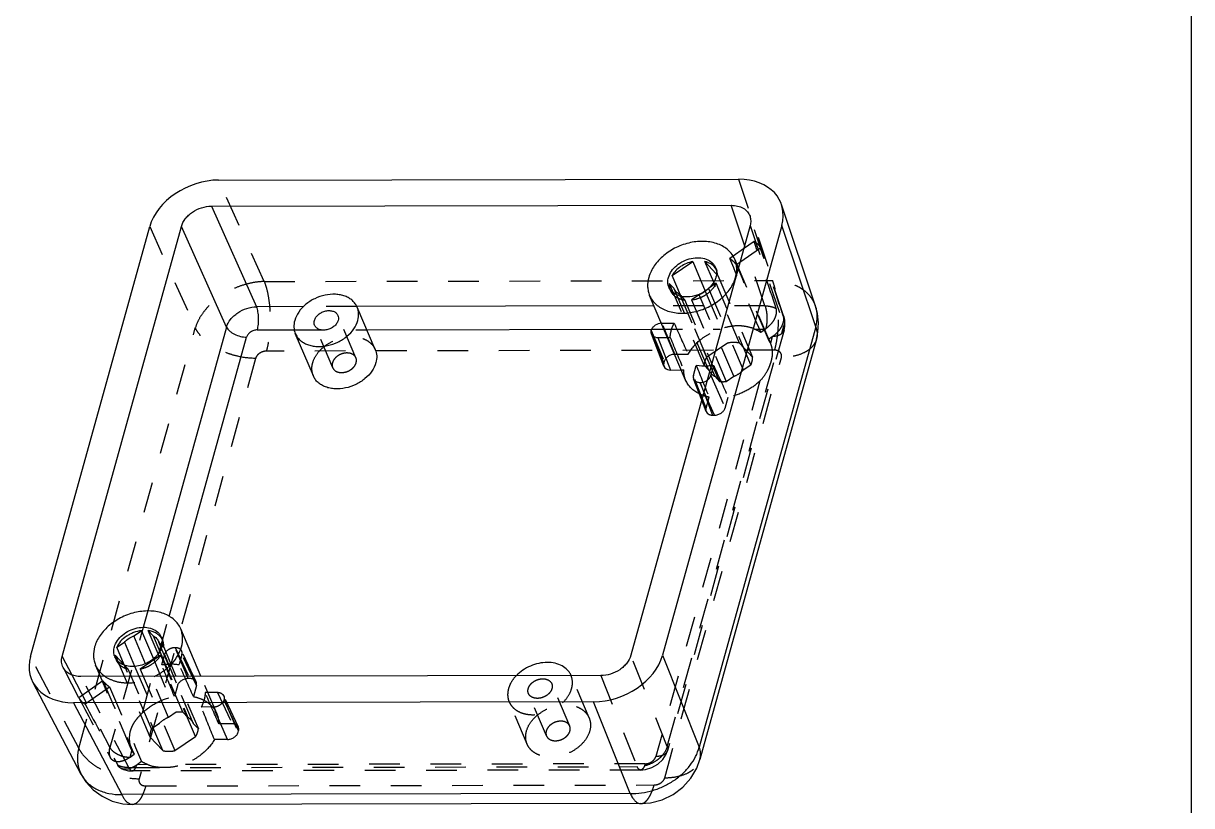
# Model space of a CAD drawing. Header units: millimetres. Extents: x 0 to 864, y 0 to 559.
# Drawn here: x 724.7 to 863.6, y 186.4 to 279.4 of the extents above; entities that cross this region are included whole.
import ezdxf

# ---------------------------------------------------------------- set-up
doc = ezdxf.new("R2010")
doc.units = ezdxf.units.MM
doc.header["$LTSCALE"] = 36.425481
doc.linetypes.add('HIDDEN', pattern=[0.2, 0.1, -0.1])
doc.layers.get('0').update_dxf_attribs({"linetype": 'CONTINUOUS'})
doc.layers.add('DEFAULT_2', color=8, linetype='HIDDEN')

msp = doc.modelspace()

# ---------------------------------------------------------------- linework, layer by layer
at = {"color": 7, "linetype": 'Continuous'}
for p, q in [((863.6, 0), (863.6, 558.8)), ((747.95, 260.77), (809.75, 260.88)), ((747.09, 257.66), (808.88, 257.77)), ((747.09, 257.66), (752.46, 245.71)), ((810.47, 253.03), (808.88, 257.77)), ((818.91, 245.76), (814.85, 257.87)), ((725.59, 204.13), (739.76, 255.25)), ((729.35, 204.14), (743.52, 255.25)), ((748.89, 243.3), (743.52, 255.25)), ((811.12, 255.37), (796.95, 204.27)), ((814.88, 255.38), (800.71, 204.27)), ((818.92, 243.32), (814.88, 255.38)), ((810.35, 252.6), (809.1, 251.72)), ((809.73, 250.35), (809.3, 251.36)), ((801.84, 249.42), (804.3, 251.08)), ((804.3, 251.08), (805.79, 247.58)), ((805.74, 251.08), (807.1, 249.63)), ((806.79, 248.62), (805.74, 251.08)), ((809.55, 250.76), (809.91, 251.02)), ((802.84, 247.07), (801.84, 249.42)), ((802.09, 247.88), (801.52, 248.49)), ((802.1, 247.85), (802.09, 247.88)), ((802.1, 247.85), (802.09, 247.88)), ((799.71, 245.8), (764.38, 245.73)), ((803.46, 236.98), (799.18, 247.05)), ((802.95, 246.95), (802.78, 247.14)), ((758.03, 245.72), (752.46, 245.71)), ((766.57, 240.62), (764.42, 245.65)), ((748.89, 243.3), (739.53, 209.54)), ((765.57, 242.97), (799.44, 243.03)), ((818.92, 243.32), (805.07, 193.35)), ((742.07, 208.89), (751.28, 242.09)), ((752.55, 242.95), (756.96, 242.96)), ((759.21, 237.48), (757.06, 242.52)), ((800.88, 238.63), (799.39, 242.49)), ((799.51, 242.29), (799.39, 242.49)), ((800.17, 242.04), (801.31, 242.05)), ((800.17, 242.04), (801.66, 238.18)), ((819.01, 241.86), (805.16, 191.88)), ((800.88, 238.63), (801, 238.43)), ((801.66, 238.18), (802.95, 238.19)), ((804.39, 237.53), (804.72, 238.72)), ((804.53, 236.92), (804.4, 237.12)), ((805.37, 234.62), (804.4, 237.12)), ((805.64, 235.63), (805.19, 236.67)), ((805.19, 236.67), (805.62, 235.54)), ((737.86, 206.58), (738.77, 207.19)), ((738.77, 207.19), (740.19, 203.85)), ((740.75, 204.45), (739.58, 207.2)), ((739.58, 207.2), (740.15, 206.59)), ((745.84, 201.77), (743.44, 207.42)), ((735.84, 205.22), (736.75, 205.84)), ((736.75, 205.84), (737.97, 202.96)), ((739.26, 203.27), (737.86, 206.58)), ((740.15, 206.59), (740.95, 204.72)), ((740.84, 205.87), (740.85, 205.84)), ((741.14, 205.15), (740.85, 205.84)), ((740.85, 205.84), (741.21, 205.45)), ((729.35, 204.14), (730.49, 201.96)), ((736.73, 203.12), (735.65, 204.29)), ((736.74, 203.12), (735.84, 205.22)), ((800.71, 204.27), (805.07, 193.35)), ((733.9, 201.75), (733.31, 203.11)), ((793.37, 201.85), (731.59, 201.74)), ((789.85, 201.85), (789.84, 201.88)), ((731.62, 190.1), (725.85, 201.09)), ((792.52, 198.74), (730.72, 198.63)), ((730.72, 198.63), (736.46, 187.71)), ((796.88, 187.82), (792.52, 198.74)), ((805.15, 191.88), (805.15, 191.88)), ((796.88, 187.82), (736.46, 187.71)), ((798.12, 186.63), (737.69, 186.52))]:
    msp.add_line(p, q, dxfattribs=at)
for points in [[(819.01, 241.86), (819.18, 242.69), (819.25, 243.8), (819.13, 244.91), (818.91, 245.77)], [(798.12, 186.63), (799.28, 186.73), (800.67, 187.1), (801.98, 187.73), (803.14, 188.61), (804.08, 189.67), (804.78, 190.86), (805.15, 191.88)], [(731.63, 190.1), (732.16, 189.24), (733.03, 188.29), (734.09, 187.51), (735.29, 186.94), (736.58, 186.61), (737.69, 186.52)]]:
    msp.add_lwpolyline(points, dxfattribs=at)
for centre, radius, start, end in [((805.65, 249.36), 1.64, 30.5685, 37.412), ((803.15, 248.29), 1.64, 189.0625, 193.3099), ((803.49, 250.96), 4.1, 292.5913, 293.0032), ((803.84, 250.5), 3.51, 311.9388, 315.6753), ((803.49, 249.56), 2.67, 253.2996, 257.1385), ((739.79, 205.42), 1.64, 33.3524, 37.0378), ((739.8, 205.43), 1.62, 32.9016, 33.3445), ((737.08, 204.72), 1.6, 196.5025, 203.0547), ((737.34, 204.36), 1.7, 182.431, 188.7344), ((737.29, 204.35), 1.65, 188.7395, 195.6113), ((787.88, 201.04), 2.13, 22.1998, 23.0548)]:
    msp.add_arc(centre, radius, start, end, dxfattribs=at)
for centre, major_axis, ratio, start_param, end_param in [((746.43, 255.25), (6.54, 2.77), 0.730012, 1.046626, 2.615812), ((808.2, 255.36), (6.54, 2.79), 0.727972, -0.526778, 1.042408), ((800.41, 242.9), (1.01, 0.43), 0.729185, 1.104136, 1.830156), ((800.41, 242.9), (1.01, 0.43), 0.728799, -2.882726, -2.09748), ((801.9, 239.04), (1.01, 0.43), 0.728799, -2.882726, -2.09748), ((805.42, 237.53), (1.01, 0.43), 0.728799, 2.615213, 3.116387), ((732.26, 204.15), (6.54, 2.79), 0.727972, 2.614815, 4.184), ((794.04, 204.26), (6.54, 2.77), 0.730012, -2.094967, -0.525781)]:
    msp.add_ellipse(centre, major_axis=major_axis, ratio=ratio, start_param=start_param, end_param=end_param, dxfattribs=at)
for points, knots in [([(743.52, 255.25), (743.61, 255.58), (743.87, 256.07), (744.37, 256.6), (744.99, 257.09), (745.9, 257.53), (746.7, 257.66), (747.09, 257.66)], [0, 0, 0, 0, 0.226473, 0.35017, 0.478929, 0.742624, 1, 1, 1, 1]), ([(808.88, 257.77), (809.13, 257.77), (809.63, 257.72), (810.3, 257.46), (810.82, 257.04), (811.04, 256.66), (811.11, 256.46)], [0, 0, 0, 0, 0.280027, 0.537425, 0.774287, 1, 1, 1, 1]), ([(811.11, 256.46), (811.16, 256.29), (811.22, 255.92), (811.17, 255.55), (811.12, 255.37)], [0, 0, 0, 0, 0.48702, 1, 1, 1, 1]), ([(809.3, 251.36), (809.21, 251.56), (808.99, 251.95), (808.53, 252.46), (807.96, 252.87), (807.05, 253.3), (805.7, 253.55), (804, 253.4), (802.32, 252.82), (801.07, 252.02), (800.23, 251.23), (799.56, 250.4), (799.21, 249.69), (799.07, 249.2)], [0, 0, 0, 0, 0.051264, 0.103686, 0.15824, 0.215577, 0.33906, 0.473096, 0.612531, 0.750619, 0.817249, 0.881302, 1, 1, 1, 1]), ([(801.42, 249.2), (801.49, 249.47), (801.76, 250), (802.38, 250.66), (803.19, 251.18), (804.11, 251.49), (805.04, 251.58), (805.89, 251.42), (806.49, 251.08), (806.83, 250.71), (806.95, 250.49), (807, 250.38)], [0, 0, 0, 0, 0.118796, 0.249269, 0.387467, 0.527012, 0.661153, 0.784734, 0.896226, 0.948694, 1, 1, 1, 1]), ([(809.4, 249.22), (809.5, 249.58), (809.57, 250.14), (809.48, 250.86), (809.37, 251.2), (809.3, 251.36)], [0, 0, 0, 0, 0.512482, 0.758051, 1, 1, 1, 1]), ([(804.3, 251.08), (804.04, 251.03), (803.54, 250.87), (802.65, 250.39), (802.09, 249.84), (801.84, 249.42)], [0, 0, 0, 0, 0.258268, 0.516661, 1, 1, 1, 1]), ([(806.95, 250.35), (806.81, 250.54), (806.44, 250.86), (805.99, 251.03), (805.74, 251.08)], [0, 0, 0, 0, 0.477494, 1, 1, 1, 1]), ([(807, 250.38), (807.07, 250.21), (807.16, 249.81), (807.11, 249.41), (807.05, 249.21)], [0, 0, 0, 0, 0.486574, 1, 1, 1, 1]), ([(799.07, 249.2), (798.97, 248.84), (798.9, 248.28), (799, 247.56), (799.11, 247.22), (799.18, 247.06)], [0, 0, 0, 0, 0.512482, 0.758051, 1, 1, 1, 1]), ([(799.18, 247.06), (799.26, 246.85), (799.48, 246.46), (799.94, 245.96), (800.51, 245.55), (801.42, 245.12), (802.77, 244.87), (804.47, 245.02), (806.15, 245.6), (807.4, 246.39), (808.24, 247.18), (808.91, 248.01), (809.27, 248.73), (809.4, 249.22)], [0, 0, 0, 0, 0.051264, 0.103686, 0.15824, 0.215577, 0.33906, 0.473096, 0.612531, 0.750619, 0.817249, 0.881302, 1, 1, 1, 1]), ([(801.36, 248.45), (801.35, 248.51), (801.33, 248.76), (801.37, 249.02), (801.42, 249.2)], [0, 0, 0, 0, 0.243186, 1, 1, 1, 1]), ([(806.8, 248.63), (806.77, 248.57), (806.64, 248.37), (806.48, 248.18), (806.35, 248.05)], [0, 0, 0, 0, 0.243304, 1, 1, 1, 1]), ([(807.05, 249.21), (807.04, 249.16), (806.97, 248.96), (806.88, 248.77), (806.8, 248.63)], [0, 0, 0, 0, 0.242252, 1, 1, 1, 1]), ([(764.42, 245.65), (764.36, 245.8), (764.2, 246.08), (763.87, 246.45), (763.45, 246.75), (762.97, 246.98), (762.42, 247.13), (761.63, 247.23), (760.57, 247.13), (759.35, 246.71), (758.27, 246.03), (757.44, 245.14), (757.09, 244.44), (756.99, 244.08)], [0, 0, 0, 0, 0.051261, 0.10368, 0.158228, 0.215561, 0.275968, 0.339394, 0.473421, 0.612848, 0.750933, 0.881304, 1, 1, 1, 1]), ([(801.48, 248.03), (801.46, 248.07), (801.41, 248.2), (801.38, 248.34), (801.36, 248.45)], [0, 0, 0, 0, 0.248931, 1, 1, 1, 1]), ([(802.72, 247), (802.45, 247.08), (802.05, 247.28), (801.66, 247.68), (801.53, 247.91), (801.48, 248.03)], [0, 0, 0, 0, 0.520853, 0.763639, 1, 1, 1, 1]), ([(801.52, 248.49), (801.51, 248.45), (801.5, 248.3), (801.51, 248.15), (801.53, 248.03)], [0, 0, 0, 0, 0.25417, 1, 1, 1, 1]), ([(802.78, 247.14), (802.63, 247.22), (802.35, 247.42), (802.16, 247.7), (802.1, 247.85)], [0, 0, 0, 0, 0.513737, 1, 1, 1, 1]), ([(805.06, 247.18), (804.71, 247.04), (803.99, 246.85), (803.24, 246.87), (802.9, 246.95)], [0, 0, 0, 0, 0.517134, 1, 1, 1, 1]), ([(806.18, 247.89), (806.11, 247.82), (805.77, 247.54), (805.39, 247.32), (805.09, 247.2)], [0, 0, 0, 0, 0.245591, 1, 1, 1, 1]), ([(748.89, 243.3), (748.98, 243.63), (749.25, 244.1), (749.75, 244.63), (750.38, 245.12), (751.28, 245.56), (752.07, 245.7), (752.46, 245.71)], [0, 0, 0, 0, 0.224995, 0.348771, 0.477899, 0.742598, 1, 1, 1, 1]), ([(752.55, 242.95), (752.61, 243.17), (752.69, 243.64), (752.71, 244.37), (752.66, 244.98), (752.56, 245.42), (752.5, 245.62), (752.46, 245.71)], [0, 0, 0, 0, 0.243779, 0.514166, 0.777031, 0.895339, 1, 1, 1, 1]), ([(759.34, 244.09), (759.37, 244.22), (759.5, 244.48), (759.82, 244.82), (760.22, 245.07), (760.68, 245.23), (761.14, 245.27), (761.57, 245.19), (761.92, 245), (762.08, 244.79), (762.12, 244.68)], [0, 0, 0, 0, 0.118866, 0.249422, 0.387692, 0.527315, 0.661549, 0.785219, 0.89679, 1, 1, 1, 1]), ([(762.12, 244.68), (762.16, 244.59), (762.21, 244.39), (762.18, 244.19), (762.15, 244.09)], [0, 0, 0, 0, 0.486738, 1, 1, 1, 1]), ([(764.5, 244.09), (764.57, 244.36), (764.64, 244.89), (764.53, 245.42), (764.42, 245.65)], [0, 0, 0, 0, 0.513461, 1, 1, 1, 1]), ([(818.92, 243.32), (819.04, 243.73), (819.17, 244.55), (819.04, 245.38), (818.91, 245.76)], [0, 0, 0, 0, 0.512029, 1, 1, 1, 1]), ([(748.89, 243.3), (748.97, 243.12), (749.18, 242.88), (749.52, 242.61), (749.94, 242.37), (750.53, 242.16), (751.03, 242.09), (751.28, 242.09)], [0, 0, 0, 0, 0.211462, 0.332748, 0.461994, 0.732898, 1, 1, 1, 1]), ([(756.99, 244.08), (756.92, 243.82), (756.85, 243.29), (756.96, 242.76), (757.06, 242.52)], [0, 0, 0, 0, 0.513461, 1, 1, 1, 1]), ([(757.06, 242.52), (757.13, 242.38), (757.29, 242.09), (757.62, 241.73), (758.03, 241.42), (758.52, 241.2), (759.06, 241.04), (759.86, 240.95), (760.92, 241.04), (762.14, 241.46), (763.22, 242.15), (764.05, 243.03), (764.4, 243.74), (764.5, 244.09)], [0, 0, 0, 0, 0.051261, 0.10368, 0.158228, 0.215561, 0.275968, 0.339394, 0.473421, 0.612848, 0.750933, 0.881304, 1, 1, 1, 1]), ([(759.36, 243.5), (759.33, 243.59), (759.28, 243.79), (759.31, 243.99), (759.34, 244.09)], [0, 0, 0, 0, 0.486738, 1, 1, 1, 1]), ([(762.15, 244.09), (762.12, 243.96), (761.98, 243.69), (761.67, 243.36), (761.27, 243.1), (760.81, 242.95), (760.34, 242.9), (759.92, 242.98), (759.57, 243.18), (759.41, 243.39), (759.36, 243.5)], [0, 0, 0, 0, 0.118866, 0.249422, 0.387692, 0.527315, 0.661549, 0.785219, 0.89679, 1, 1, 1, 1]), ([(799.38, 242.9), (799.41, 243.02), (799.54, 243.25), (799.73, 243.43), (799.85, 243.5)], [0, 0, 0, 0, 0.473648, 1, 1, 1, 1]), ([(818.92, 243.32), (819.01, 243.09), (819.12, 242.6), (819.08, 242.1), (819.01, 241.86)], [0, 0, 0, 0, 0.502127, 1, 1, 1, 1]), ([(752.55, 242.95), (752.41, 242.95), (752.13, 242.9), (751.8, 242.75), (751.58, 242.57), (751.41, 242.38), (751.31, 242.21), (751.28, 242.09)], [0, 0, 0, 0, 0.257367, 0.521044, 0.649796, 0.773523, 1, 1, 1, 1]), ([(799.39, 242.49), (799.37, 242.55), (799.34, 242.69), (799.36, 242.83), (799.38, 242.9)], [0, 0, 0, 0, 0.486701, 1, 1, 1, 1]), ([(766.57, 240.62), (766.67, 240.38), (766.79, 239.85), (766.72, 239.32), (766.64, 239.06)], [0, 0, 0, 0, 0.486546, 1, 1, 1, 1]), ([(766.64, 239.06), (766.55, 238.7), (766.19, 237.99), (765.36, 237.11), (764.28, 236.42), (763.06, 236), (762.01, 235.91), (761.21, 236), (760.67, 236.16), (760.18, 236.39), (759.76, 236.69), (759.43, 237.05), (759.27, 237.34), (759.21, 237.48)], [0, 0, 0, 0, 0.118694, 0.24906, 0.387141, 0.52657, 0.660598, 0.724024, 0.784432, 0.841766, 0.896315, 0.948736, 1, 1, 1, 1]), ([(806.49, 238.69), (806.34, 238.67), (805.75, 238.62), (805.16, 238.65), (804.72, 238.72)], [0, 0, 0, 0, 0.257895, 1, 1, 1, 1]), ([(805.07, 235.35), (804.88, 235.44), (804.54, 235.64), (804.09, 236.03), (803.72, 236.47), (803.54, 236.81), (803.46, 236.98)], [0, 0, 0, 0, 0.262463, 0.514682, 0.75937, 1, 1, 1, 1]), ([(805.19, 236.67), (805.06, 236.67), (804.82, 236.71), (804.6, 236.84), (804.53, 236.92)], [0, 0, 0, 0, 0.530634, 1, 1, 1, 1]), ([(805.99, 236.92), (805.93, 236.88), (805.68, 236.74), (805.4, 236.67), (805.19, 236.67)], [0, 0, 0, 0, 0.253579, 1, 1, 1, 1]), ([(743.44, 207.42), (743.35, 207.62), (743.13, 208.01), (742.67, 208.52), (742.1, 208.93), (741.19, 209.36), (739.84, 209.61), (738.14, 209.45), (736.46, 208.88), (735.21, 208.08), (734.37, 207.29), (733.7, 206.46), (733.35, 205.75), (733.21, 205.26)], [0, 0, 0, 0, 0.051264, 0.103686, 0.15824, 0.215577, 0.33906, 0.473096, 0.612531, 0.750619, 0.817249, 0.881302, 1, 1, 1, 1]), ([(735.56, 205.26), (735.63, 205.53), (735.89, 206.06), (736.52, 206.72), (737.33, 207.24), (738.24, 207.55), (739.18, 207.64), (740.03, 207.48), (740.63, 207.14), (740.97, 206.76), (741.09, 206.55), (741.13, 206.44)], [0, 0, 0, 0, 0.118796, 0.249269, 0.387467, 0.527012, 0.661153, 0.784734, 0.896226, 0.948694, 1, 1, 1, 1]), ([(738.77, 207.19), (738.45, 207.16), (737.99, 207.04), (737.41, 206.78), (736.87, 206.47), (736.29, 205.98), (735.96, 205.48), (735.84, 205.22)], [0, 0, 0, 0, 0.257772, 0.38851, 0.518289, 0.768646, 1, 1, 1, 1]), ([(741.1, 206.4), (741.02, 206.51), (740.82, 206.71), (740.46, 206.95), (740.04, 207.12), (739.74, 207.18), (739.58, 207.2)], [0, 0, 0, 0, 0.230999, 0.472972, 0.729161, 1, 1, 1, 1]), ([(743.54, 205.28), (743.64, 205.64), (743.71, 206.2), (743.61, 206.92), (743.5, 207.26), (743.44, 207.42)], [0, 0, 0, 0, 0.512482, 0.758051, 1, 1, 1, 1]), ([(736.75, 205.84), (736.83, 205.91), (737.15, 206.22), (737.54, 206.45), (737.86, 206.58)], [0, 0, 0, 0, 0.243521, 1, 1, 1, 1]), ([(740.15, 206.59), (740.31, 206.51), (740.58, 206.3), (740.77, 206.02), (740.84, 205.87)], [0, 0, 0, 0, 0.513737, 1, 1, 1, 1]), ([(741.13, 206.44), (741.21, 206.27), (741.3, 205.87), (741.25, 205.47), (741.19, 205.27)], [0, 0, 0, 0, 0.486574, 1, 1, 1, 1]), ([(729.46, 202.81), (729.41, 202.91), (729.33, 203.12), (729.24, 203.57), (729.28, 203.92), (729.35, 204.14)], [0, 0, 0, 0, 0.242484, 0.487721, 1, 1, 1, 1]), ([(733.21, 205.26), (733.11, 204.9), (733.04, 204.34), (733.14, 203.62), (733.24, 203.28), (733.31, 203.11)], [0, 0, 0, 0, 0.512482, 0.758051, 1, 1, 1, 1]), ([(735.55, 204.26), (735.51, 204.42), (735.46, 204.76), (735.51, 205.1), (735.56, 205.26)], [0, 0, 0, 0, 0.487374, 1, 1, 1, 1]), ([(740.83, 204.51), (740.52, 204.07), (739.86, 203.51), (738.84, 203.08), (738.02, 202.92), (737.23, 202.94), (736.52, 203.15), (735.95, 203.53), (735.7, 203.9), (735.61, 204.09)], [0, 0, 0, 0, 0.264316, 0.403551, 0.540162, 0.669495, 0.78864, 0.897587, 1, 1, 1, 1]), ([(740.3, 201.74), (740.69, 201.93), (741.44, 202.38), (742.4, 203.23), (743.13, 204.2), (743.44, 204.92), (743.54, 205.28)], [0, 0, 0, 0, 0.2687, 0.528184, 0.772877, 1, 1, 1, 1]), ([(741.19, 205.27), (741.17, 205.21), (741.09, 204.94), (740.95, 204.69), (740.83, 204.51)], [0, 0, 0, 0, 0.240244, 1, 1, 1, 1]), ([(796.95, 204.27), (796.86, 203.93), (796.59, 203.45), (796.09, 202.91), (795.47, 202.42), (794.56, 201.99), (793.77, 201.85), (793.37, 201.85)], [0, 0, 0, 0, 0.226473, 0.35017, 0.478929, 0.742624, 1, 1, 1, 1]), ([(731.59, 201.74), (731.36, 201.74), (730.91, 201.78), (730.29, 201.99), (729.79, 202.34), (729.55, 202.65), (729.46, 202.81)], [0, 0, 0, 0, 0.277743, 0.535669, 0.77441, 1, 1, 1, 1]), ([(733.31, 203.11), (733.43, 202.84), (733.76, 202.31), (734.23, 201.9), (734.49, 201.73)], [0, 0, 0, 0, 0.489927, 1, 1, 1, 1]), ([(789.84, 201.88), (789.79, 201.99), (789.66, 202.22), (789.33, 202.64), (788.77, 203.06), (787.93, 203.36), (786.98, 203.45), (785.98, 203.34), (784.67, 202.92), (783.79, 202.33), (783.32, 201.84)], [0, 0, 0, 0, 0.051016, 0.102784, 0.21078, 0.327871, 0.454643, 0.589221, 0.728081, 1, 1, 1, 1]), ([(796.88, 187.82), (797.33, 187.81), (798.24, 187.88), (799.58, 188.18), (800.87, 188.67), (802.07, 189.35), (803.13, 190.19), (804.27, 191.44), (804.87, 192.57), (805.07, 193.35)], [0, 0, 0, 0, 0.127407, 0.257879, 0.389532, 0.520373, 0.648278, 0.7716, 1, 1, 1, 1]), ([(805.15, 191.88), (805.22, 192.12), (805.27, 192.62), (805.15, 193.11), (805.07, 193.35)], [0, 0, 0, 0, 0.497877, 1, 1, 1, 1]), ([(731.63, 190.1), (731.73, 189.91), (731.96, 189.55), (732.55, 188.89), (733.53, 188.24), (734.92, 187.78), (735.93, 187.7), (736.46, 187.71)], [0, 0, 0, 0, 0.113406, 0.228346, 0.467164, 0.723676, 1, 1, 1, 1]), ([(737.69, 186.52), (737.63, 186.52), (737.51, 186.54), (737.31, 186.62), (737.08, 186.78), (736.85, 187.03), (736.64, 187.35), (736.51, 187.59), (736.46, 187.71)], [0, 0, 0, 0, 0.097349, 0.19875, 0.365443, 0.554943, 0.767493, 1, 1, 1, 1]), ([(796.88, 187.82), (796.92, 187.74), (797, 187.57), (797.15, 187.31), (797.35, 187.05), (797.58, 186.82), (797.84, 186.67), (798.03, 186.63), (798.12, 186.63)], [0, 0, 0, 0, 0.15711, 0.305996, 0.511181, 0.6929, 0.853078, 1, 1, 1, 1])]:
    msp.add_open_spline(points, degree=3, knots=knots, dxfattribs=at)
at = {"layer": 'DEFAULT_2', "color": 8, "linetype": 'HIDDEN'}
for p, q in [((753.37, 248.71), (747.95, 260.77)), ((809.75, 260.88), (813.79, 248.82)), ((815.12, 244.49), (811.11, 256.46)), ((739.76, 255.25), (745.18, 243.19)), ((811.12, 255.37), (815.13, 243.42)), ((809.91, 251.02), (812.34, 252.73)), ((811.59, 253.47), (810.35, 252.6)), ((812.89, 245.82), (810.47, 253.03)), ((809.1, 251.72), (808.72, 251.45)), ((807, 250.38), (807.16, 250.01)), ((807.29, 249.43), (807.16, 250.01)), ((809.48, 250.71), (809.55, 250.76)), ((813.58, 241.29), (809.73, 250.35)), ((753.37, 248.71), (813.79, 248.82)), ((809.87, 241.39), (806.79, 248.62)), ((807.1, 249.63), (807.29, 249.43)), ((807.29, 249.43), (811.41, 239.73)), ((801.48, 248.03), (801.64, 247.66)), ((801.52, 248.49), (805.64, 238.79)), ((806.22, 238.15), (802.1, 247.85)), ((805.79, 247.58), (808.43, 241.38)), ((807.09, 248.5), (806.18, 247.88)), ((806.18, 247.88), (810.31, 238.19)), ((811.22, 238.8), (807.09, 248.5)), ((812.89, 245.82), (799.71, 245.8)), ((802.78, 247.14), (806.91, 237.44)), ((805.97, 239.72), (802.84, 247.07)), ((803.35, 246.52), (802.95, 246.95)), ((807.48, 236.83), (803.35, 246.52)), ((805.08, 247.14), (804.17, 246.53)), ((804.17, 246.53), (808.29, 236.83)), ((809.2, 237.44), (805.08, 247.14)), ((764.38, 245.73), (758.03, 245.72)), ((764.27, 239.64), (762.12, 244.68)), ((815.06, 244.64), (815.12, 244.49)), ((731.32, 193.21), (745.18, 243.19)), ((761.51, 238.46), (759.36, 243.5)), ((799.44, 243.03), (807.56, 243.05)), ((800.65, 243.75), (802.09, 243.76)), ((802.18, 240.06), (800.65, 243.75)), ((801.27, 193.44), (815.13, 243.42)), ((811.66, 243.06), (812.92, 243.06)), ((812.39, 242.68), (812.92, 243.06)), ((756.96, 242.96), (765.57, 242.97)), ((799.38, 242.9), (800.91, 239.2)), ((800.86, 239.04), (799.38, 242.9)), ((815.16, 242.93), (801.3, 192.95)), ((801.31, 242.05), (801.62, 242.05)), ((813.75, 242.15), (813.29, 241.82)), ((813.75, 242.15), (813.54, 241.39)), ((814.04, 240.54), (753.62, 240.43)), ((808.43, 241.38), (805.97, 239.72)), ((811.41, 239.73), (809.87, 241.39)), ((813.58, 241.29), (813.54, 241.39)), ((752.35, 239.57), (738.5, 189.6)), ((800.91, 239.2), (800.86, 239.04)), ((800.98, 189.71), (814.84, 239.69)), ((802.18, 240.06), (803.75, 240.06)), ((802.95, 238.19), (803.23, 238.19)), ((805.88, 233.67), (804.39, 237.53)), ((805.64, 238.79), (806.21, 238.18)), ((806.21, 238.18), (806.22, 238.15)), ((806.46, 237.53), (806.79, 238.73)), ((806.46, 237.53), (808.14, 233.67)), ((810.31, 238.19), (811.22, 238.8)), ((812.29, 236.89), (799.91, 192.23)), ((806.91, 237.44), (807.48, 236.83)), ((808.29, 236.83), (809.2, 237.44)), ((805.62, 235.54), (806.67, 232.81)), ((806.87, 232.81), (805.64, 235.63)), ((805.88, 233.67), (806.24, 234.96)), ((808.14, 233.67), (808.5, 234.97)), ((805.89, 233.25), (805.37, 234.62)), ((805.89, 233.25), (806.01, 233.06)), ((806.67, 232.81), (806.87, 232.81)), ((739.53, 209.54), (735.03, 193.32)), ((738.9, 197.43), (742.07, 208.89)), ((740.85, 205.84), (740.84, 205.87)), ((741.13, 206.44), (741.3, 206.06)), ((731.32, 193.21), (725.59, 204.13)), ((735.65, 204.29), (739.78, 194.59)), ((741.09, 204.3), (738.63, 202.64)), ((743.71, 197.5), (740.75, 204.45)), ((740.95, 204.72), (744.28, 196.89)), ((745.22, 194.6), (741.09, 204.3)), ((744.97, 196.14), (741.14, 205.15)), ((741.51, 204.35), (741.18, 203.15)), ((741.21, 205.45), (741.42, 205.23)), ((741.42, 205.23), (745.54, 195.53)), ((741.51, 204.35), (743.05, 200.65)), ((742.78, 205.21), (744.51, 201.51)), ((744.32, 201.51), (742.78, 205.21)), ((743.58, 204.35), (743.25, 203.16)), ((743.45, 204.96), (743.55, 204.8)), ((745.28, 201.1), (743.55, 204.8)), ((745.31, 200.66), (743.58, 204.35)), ((801.27, 193.44), (796.95, 204.27)), ((731.35, 199.22), (729.46, 202.81)), ((735.61, 204.09), (735.77, 203.72)), ((737.19, 202.64), (736.73, 203.12)), ((739.97, 195.52), (736.74, 203.12)), ((737.97, 202.96), (740.88, 196.14)), ((741.98, 196.88), (739.26, 203.27)), ((740.19, 203.85), (742.89, 197.5)), ((730.49, 201.96), (735.03, 193.32)), ((737.27, 190.92), (731.59, 201.74)), ((737.6, 193.04), (733.9, 201.75)), ((741.32, 192.94), (737.19, 202.64)), ((738.63, 202.64), (742.76, 192.94)), ((744.51, 201.51), (744.32, 201.51)), ((747.72, 197.34), (745.84, 201.77)), ((791.98, 196.84), (789.85, 201.85)), ((793.37, 201.85), (797.7, 191.03)), ((734.2, 201.24), (731.34, 199.23)), ((732.09, 198.48), (734.97, 200.51)), ((743.05, 200.65), (742.69, 199.36)), ((745.31, 200.66), (744.95, 199.36)), ((745.28, 201.1), (745.18, 201.26)), ((789.68, 195.86), (787.54, 200.9)), ((747.8, 199.84), (746.35, 199.83)), ((747.8, 199.84), (749.53, 196.14)), ((748.46, 199.59), (748.57, 199.43)), ((750.3, 195.73), (748.57, 199.43)), ((750.32, 195.29), (748.6, 198.98)), ((748.6, 198.98), (750.28, 195.12)), ((784.62, 193.71), (782.47, 198.74)), ((786.92, 194.68), (784.78, 199.72)), ((742.89, 197.5), (741.98, 196.88)), ((744.28, 196.89), (743.71, 197.5)), ((747.33, 198.13), (745.88, 198.12)), ((749.01, 194.27), (747.33, 198.13)), ((740.88, 196.14), (739.97, 195.52)), ((744.97, 196.14), (744.96, 196.17)), ((745.54, 195.53), (744.97, 196.14)), ((749.53, 196.14), (747.96, 196.13)), ((750.3, 195.73), (750.19, 195.89)), ((739.78, 194.59), (741.32, 192.94)), ((742.76, 192.94), (745.22, 194.6)), ((750.28, 195.12), (750.32, 195.29)), ((737.6, 193.04), (737.65, 192.93)), ((749.01, 194.27), (747.44, 194.26)), ((737.44, 192.17), (737.65, 192.93)), ((737.44, 192.17), (737.9, 192.5)), ((738.8, 191.64), (738.27, 191.26)), ((737.27, 190.92), (797.7, 191.03)), ((798.11, 190.63), (737.69, 190.52)), ((737.69, 190.52), (737.69, 190.52)), ((739.53, 191.27), (738.27, 191.26)), ((798.64, 191.37), (743.63, 191.27)), ((739.29, 188.74), (799.71, 188.85))]:
    msp.add_line(p, q, dxfattribs=at)
for points in [[(815.16, 242.93), (815.24, 243.37), (815.23, 244.01), (815.12, 244.49)], [(798.11, 190.63), (798.69, 190.69), (799.46, 190.93), (800.16, 191.33), (800.73, 191.88), (801.14, 192.52), (801.3, 192.95)], [(736.35, 190.82), (736.64, 190.7), (737.25, 190.55), (737.69, 190.52)]]:
    msp.add_lwpolyline(points, dxfattribs=at)
for centre, radius, start, end in [((805.69, 249.38), 1.6, 23.0597, 30.5555), ((803.11, 248.28), 1.61, 193.3196, 203.0421), ((810.86, 240.12), 2.96, 25.3137, 35.0103), ((807.84, 238.53), 2.21, 160.9216, 164.4867), ((805.68, 245.55), 6.92, 276.7976, 279.2602), ((739.82, 205.43), 1.61, 23.0831, 32.9051), ((737.25, 204.34), 1.6, 195.6202, 203.024), ((740.33, 194.2), 2.96, 205.3137, 215.0103)]:
    msp.add_arc(centre, radius, start, end, dxfattribs=at)
for centre, major_axis, ratio, start_param, end_param in [((788.22, 314.96), (-94, 283.62), 0.009759, -1.821444, -1.792558), ((809.54, 251.4), (2.86, 1.22), 0.727972, 0.05419, 0.509733), ((794.22, 297.05), (-68.57, 201.22), 0.013751, -1.839016, -1.797592), ((780.47, 305.04), (-166, 394.03), 0.01233, -1.73492, -1.712434), ((786.07, 291.9), (-171.87, 399.89), 0.012131, -1.701562, -1.679181), ((800.41, 242.9), (1.01, 0.43), 0.729185, 1.04491, 1.104136), ((790.02, 282.61), (-85.7, 194.18), 0.02228, -4.52076, -4.501285), ((812.41, 244.32), (2.11, 1.72), 0.482392, -1.717899, -1.689761), ((790.03, 282.59), (-83.33, 202.73), 0.021811, -4.520006, -4.500532), ((813.22, 243.43), (2.24, 1.8), 0.46686, -1.706312, -1.670609), ((801.9, 239.04), (1.01, 0.43), 0.728799, 2.615213, 3.116387), ((801.94, 239.2), (1.01, 0.43), 0.729185, 7.328095, 8.898587), ((790.02, 282.61), (-79.27, 198.51), 0.012559, -4.494469, -4.474995), ((805.42, 237.53), (1.01, 0.43), 0.729185, -1.311437, -0.526191), ((790.03, 282.59), (-89.6, 198.49), 0.013029, -4.495445, -4.475971), ((806.91, 233.67), (1.01, 0.43), 0.728799, 2.615213, 3.116387), ((807.11, 233.67), (1.01, 0.43), 0.729185, 4.186503, 5.756995), ((806.91, 233.67), (1.01, 0.43), 0.728799, -2.882726, -2.09748), ((742.55, 204.35), (1.01, 0.43), 0.729185, 1.830156, 2.615402), ((742.55, 204.35), (1.01, 0.43), 0.728799, -0.526379, 0.025083), ((724.17, 238.65), (-79.27, 198.51), 0.012559, -1.775067, -1.755593), ((724.16, 238.67), (-89.6, 198.49), 0.013029, -1.776043, -1.756569), ((744.08, 200.65), (1.01, 0.43), 0.729185, 1.04491, 2.615402), ((744.28, 200.65), (1.01, 0.43), 0.728799, 0.258867, 1.044112), ((720.21, 247.96), (-166, 394.03), 0.01233, -4.598753, -4.576372), ((714.61, 261.1), (-171.87, 399.89), 0.012131, -4.5655, -4.543014), ((744.28, 200.65), (1.01, 0.43), 0.728799, -0.526379, 0.025083), ((712.43, 241.9), (-93.26, 179.04), 0.014956, -4.479549, -4.438126), ((734.15, 200.56), (2.86, 1.22), 0.727972, -3.083225, -2.63186), ((724.17, 238.65), (-85.7, 194.18), 0.02228, -1.801358, -1.781883), ((747.56, 198.98), (1.01, 0.43), 0.728799, 0.258867, 1.044112), ((703.91, 258.11), (-137.33, 259.94), 0.010278, -4.486356, -4.45747), ((724.16, 238.67), (-83.33, 202.73), 0.021811, -1.800604, -1.781129), ((747.56, 198.98), (1.01, 0.43), 0.729185, -2.096683, -1.311437), ((749.29, 195.28), (1.01, 0.43), 0.728799, 0.258867, 1.044112), ((749.25, 195.12), (1.01, 0.43), 0.729185, -2.096683, -0.526191), ((749.29, 195.28), (1.01, 0.43), 0.728799, -0.526379, 0.025083), ((736.9, 193.41), (2.25, 1.78), 0.459251, -1.726821, -1.691118), ((737.71, 192.52), (2.12, 1.71), 0.493593, -1.730208, -1.702069)]:
    msp.add_ellipse(centre, major_axis=major_axis, ratio=ratio, start_param=start_param, end_param=end_param, dxfattribs=at)
for points, knots in [([(808.72, 251.45), (808.79, 251.39), (809.07, 251.18), (809.32, 250.92), (809.48, 250.71)], [0, 0, 0, 0, 0.256249, 1, 1, 1, 1]), ([(753.37, 248.71), (752.93, 248.7), (752.03, 248.6), (750.71, 248.26), (749.42, 247.74), (748.23, 247.06), (747.17, 246.23), (746.29, 245.29), (745.6, 244.28), (745.29, 243.56), (745.18, 243.19)], [0, 0, 0, 0, 0.126795, 0.257722, 0.390457, 0.522541, 0.651332, 0.774684, 0.891177, 1, 1, 1, 1]), ([(753.37, 248.71), (753.47, 248.46), (753.65, 247.89), (753.86, 246.95), (754.01, 245.87), (754.08, 244.71), (754.08, 243.53), (753.99, 242.39), (753.85, 241.36), (753.7, 240.72), (753.62, 240.43)], [0, 0, 0, 0, 0.097421, 0.213419, 0.344768, 0.485693, 0.628718, 0.766093, 0.891285, 1, 1, 1, 1]), ([(818.91, 245.77), (818.83, 245.99), (818.64, 246.42), (818.23, 247.02), (817.7, 247.54), (817.07, 247.98), (816.34, 248.33), (815.26, 248.69), (814.38, 248.81), (813.79, 248.82)], [0, 0, 0, 0, 0.110743, 0.223261, 0.339326, 0.46026, 0.586708, 0.718973, 1, 1, 1, 1]), ([(814.04, 240.54), (814.12, 240.83), (814.27, 241.47), (814.42, 242.5), (814.5, 243.64), (814.5, 244.82), (814.43, 245.98), (814.28, 247.05), (814.07, 248), (813.89, 248.57), (813.79, 248.82)], [0, 0, 0, 0, 0.108715, 0.233907, 0.371282, 0.514307, 0.655232, 0.786581, 0.902579, 1, 1, 1, 1]), ([(801.64, 247.66), (801.7, 247.5), (801.88, 247.22), (802.28, 246.87), (802.78, 246.63), (803.15, 246.55), (803.35, 246.52)], [0, 0, 0, 0, 0.229992, 0.469508, 0.72534, 1, 1, 1, 1]), ([(804.17, 246.53), (804.48, 246.56), (804.95, 246.68), (805.53, 246.94), (806.06, 247.25), (806.64, 247.74), (806.97, 248.24), (807.09, 248.5)], [0, 0, 0, 0, 0.257772, 0.38851, 0.518289, 0.768646, 1, 1, 1, 1]), ([(806.18, 247.88), (806.11, 247.81), (805.78, 247.5), (805.39, 247.27), (805.08, 247.14)], [0, 0, 0, 0, 0.243521, 1, 1, 1, 1]), ([(812.89, 245.82), (813.12, 245.82), (813.58, 245.76), (814.02, 245.61), (814.22, 245.5)], [0, 0, 0, 0, 0.519049, 1, 1, 1, 1]), ([(812.89, 245.82), (812.92, 245.73), (812.98, 245.54), (813.08, 245.1), (813.13, 244.51), (813.11, 243.79), (813.04, 243.32), (812.98, 243.1)], [0, 0, 0, 0, 0.104295, 0.221984, 0.483614, 0.753952, 1, 1, 1, 1]), ([(812.98, 243.1), (813.19, 243.26), (813.59, 243.6), (813.98, 244.12), (814.18, 244.57), (814.28, 244.99), (814.28, 245.32), (814.22, 245.5)], [0, 0, 0, 0, 0.275501, 0.546398, 0.673825, 0.792602, 1, 1, 1, 1]), ([(813.83, 242.21), (814.03, 242.35), (814.41, 242.67), (814.78, 243.16), (814.99, 243.58), (815.12, 243.98), (815.14, 244.3), (815.1, 244.49)], [0, 0, 0, 0, 0.270002, 0.537374, 0.664942, 0.785462, 1, 1, 1, 1]), ([(815.1, 244.49), (815.1, 244.5), (815.09, 244.55), (815.08, 244.6), (815.06, 244.64)], [0, 0, 0, 0, 0.25403, 1, 1, 1, 1]), ([(815.12, 244.49), (815.18, 244.32), (815.24, 243.96), (815.18, 243.6), (815.13, 243.42)], [0, 0, 0, 0, 0.487894, 1, 1, 1, 1]), ([(752.35, 239.57), (751.64, 239.57), (750.52, 239.71), (749.08, 240.13), (748, 240.59), (747.04, 241.16), (746.22, 241.8), (745.6, 242.47), (745.29, 242.96), (745.18, 243.19)], [0, 0, 0, 0, 0.256334, 0.39674, 0.537672, 0.672786, 0.7967, 0.906063, 1, 1, 1, 1]), ([(801.75, 242.9), (801.77, 242.97), (801.86, 243.27), (801.99, 243.55), (802.09, 243.76)], [0, 0, 0, 0, 0.244155, 1, 1, 1, 1]), ([(803.75, 240.06), (804.13, 240.75), (804.97, 241.68), (806.36, 242.58), (807.15, 242.91), (807.56, 243.05)], [0, 0, 0, 0, 0.480405, 0.738518, 1, 1, 1, 1]), ([(811.66, 243.06), (811.36, 243.18), (810.71, 243.37), (809.68, 243.47), (808.61, 243.36), (807.91, 243.16), (807.56, 243.05)], [0, 0, 0, 0, 0.233723, 0.480505, 0.736133, 1, 1, 1, 1]), ([(811.66, 243.06), (811.73, 243.03), (811.98, 242.92), (812.22, 242.79), (812.39, 242.68)], [0, 0, 0, 0, 0.255629, 1, 1, 1, 1]), ([(815.16, 242.93), (815.18, 243.01), (815.19, 243.18), (815.16, 243.34), (815.13, 243.42)], [0, 0, 0, 0, 0.483643, 1, 1, 1, 1]), ([(759.13, 239.04), (759.23, 239.4), (759.58, 240.11), (760.42, 240.99), (761.5, 241.67), (762.72, 242.09), (763.77, 242.19), (764.57, 242.09), (765.11, 241.94), (765.6, 241.71), (766.01, 241.41), (766.35, 241.04), (766.51, 240.76), (766.57, 240.62)], [0, 0, 0, 0, 0.118694, 0.24906, 0.387141, 0.52657, 0.660598, 0.724024, 0.784432, 0.841766, 0.896315, 0.948736, 1, 1, 1, 1]), ([(801.62, 242.05), (801.62, 242.12), (801.64, 242.41), (801.69, 242.69), (801.75, 242.9)], [0, 0, 0, 0, 0.244935, 1, 1, 1, 1]), ([(813.83, 242.21), (813.99, 242.21), (814.3, 242.25), (814.7, 242.39), (814.97, 242.58), (815.1, 242.78), (815.14, 242.88), (815.16, 242.93)], [0, 0, 0, 0, 0.300714, 0.56571, 0.794379, 0.898888, 1, 1, 1, 1]), ([(819.01, 241.86), (818.97, 241.7), (818.83, 241.37), (818.51, 240.93), (818.07, 240.54), (817.34, 240.11), (816.24, 239.77), (815.31, 239.69), (814.84, 239.69)], [0, 0, 0, 0, 0.101837, 0.209145, 0.324151, 0.447787, 0.716744, 1, 1, 1, 1]), ([(753.62, 240.43), (753.48, 240.43), (753.27, 240.39), (753.01, 240.29), (752.76, 240.15), (752.51, 239.93), (752.38, 239.69), (752.35, 239.57)], [0, 0, 0, 0, 0.257398, 0.389966, 0.521788, 0.773486, 1, 1, 1, 1]), ([(809.87, 241.39), (809.76, 241.41), (809.28, 241.49), (808.79, 241.46), (808.43, 241.38)], [0, 0, 0, 0, 0.238959, 1, 1, 1, 1]), ([(813.64, 239.25), (813.69, 239.43), (813.77, 239.78), (813.81, 240.31), (813.75, 240.81), (813.65, 241.13), (813.59, 241.29)], [0, 0, 0, 0, 0.270107, 0.519764, 0.757961, 1, 1, 1, 1]), ([(814.84, 239.69), (814.87, 239.79), (814.88, 239.96), (814.8, 240.16), (814.67, 240.34), (814.41, 240.5), (814.17, 240.54), (814.04, 240.54)], [0, 0, 0, 0, 0.239691, 0.354944, 0.471447, 0.719517, 1, 1, 1, 1]), ([(759.21, 237.48), (759.11, 237.72), (758.99, 238.25), (759.06, 238.78), (759.13, 239.04)], [0, 0, 0, 0, 0.486546, 1, 1, 1, 1]), ([(761.48, 239.05), (761.45, 238.95), (761.43, 238.75), (761.47, 238.55), (761.51, 238.46)], [0, 0, 0, 0, 0.513279, 1, 1, 1, 1]), ([(764.27, 239.64), (764.22, 239.75), (764.07, 239.96), (763.72, 240.15), (763.29, 240.23), (762.82, 240.19), (762.37, 240.03), (761.96, 239.78), (761.65, 239.45), (761.52, 239.18), (761.48, 239.05)], [0, 0, 0, 0, 0.103201, 0.214766, 0.338435, 0.472665, 0.612288, 0.750565, 0.881132, 1, 1, 1, 1]), ([(761.51, 238.46), (761.56, 238.35), (761.71, 238.14), (762.06, 237.94), (762.49, 237.87), (762.95, 237.91), (763.41, 238.06), (763.82, 238.32), (764.13, 238.65), (764.26, 238.92), (764.3, 239.05)], [0, 0, 0, 0, 0.103201, 0.214766, 0.338435, 0.472665, 0.612288, 0.750565, 0.881132, 1, 1, 1, 1]), ([(764.3, 239.05), (764.32, 239.15), (764.35, 239.35), (764.31, 239.55), (764.27, 239.64)], [0, 0, 0, 0, 0.513279, 1, 1, 1, 1]), ([(805.71, 239.13), (805.7, 239.1), (805.67, 238.99), (805.65, 238.87), (805.64, 238.79)], [0, 0, 0, 0, 0.254192, 1, 1, 1, 1]), ([(805.97, 239.72), (805.94, 239.68), (805.86, 239.54), (805.79, 239.38), (805.75, 239.26)], [0, 0, 0, 0, 0.256105, 1, 1, 1, 1]), ([(811.22, 238.8), (811.23, 238.83), (811.28, 238.94), (811.32, 239.05), (811.34, 239.14)], [0, 0, 0, 0, 0.254487, 1, 1, 1, 1]), ([(811.34, 239.14), (811.36, 239.19), (811.4, 239.38), (811.42, 239.58), (811.41, 239.73)], [0, 0, 0, 0, 0.257313, 1, 1, 1, 1]), ([(812.29, 236.89), (812.63, 237.22), (813.05, 237.8), (813.44, 238.63), (813.59, 239.05), (813.64, 239.25)], [0, 0, 0, 0, 0.518624, 0.766784, 1, 1, 1, 1]), ([(803.46, 236.98), (803.38, 237.17), (803.26, 237.56), (803.23, 237.98), (803.23, 238.19)], [0, 0, 0, 0, 0.495285, 1, 1, 1, 1]), ([(806.22, 238.15), (806.29, 238), (806.48, 237.72), (806.76, 237.52), (806.91, 237.44)], [0, 0, 0, 0, 0.486263, 1, 1, 1, 1]), ([(809.2, 237.44), (809.31, 237.48), (809.71, 237.67), (810.08, 237.94), (810.31, 238.19)], [0, 0, 0, 0, 0.255724, 1, 1, 1, 1]), ([(807.48, 236.83), (807.54, 236.82), (807.82, 236.79), (808.09, 236.8), (808.29, 236.83)], [0, 0, 0, 0, 0.24373, 1, 1, 1, 1]), ([(812.29, 236.89), (811.78, 236.39), (810.59, 235.56), (809.21, 235.09), (808.5, 234.97)], [0, 0, 0, 0, 0.495747, 1, 1, 1, 1]), ([(805.51, 235.16), (805.47, 235.18), (805.32, 235.23), (805.17, 235.3), (805.07, 235.35)], [0, 0, 0, 0, 0.253258, 1, 1, 1, 1]), ([(806.24, 234.96), (806.17, 234.97), (805.93, 235.03), (805.68, 235.1), (805.51, 235.16)], [0, 0, 0, 0, 0.254457, 1, 1, 1, 1]), ([(741.42, 205.23), (741.43, 205.38), (741.43, 205.66), (741.35, 205.94), (741.3, 206.06)], [0, 0, 0, 0, 0.507269, 1, 1, 1, 1]), ([(738.63, 202.64), (738.89, 202.69), (739.39, 202.85), (740.28, 203.33), (740.84, 203.88), (741.09, 204.3)], [0, 0, 0, 0, 0.258268, 0.516661, 1, 1, 1, 1]), ([(741.98, 204.96), (742.04, 205), (742.29, 205.13), (742.57, 205.21), (742.78, 205.21)], [0, 0, 0, 0, 0.253579, 1, 1, 1, 1]), ([(742.78, 205.21), (742.91, 205.21), (743.16, 205.17), (743.37, 205.04), (743.45, 204.96)], [0, 0, 0, 0, 0.530634, 1, 1, 1, 1]), ([(735.77, 203.72), (735.83, 203.58), (735.98, 203.33), (736.31, 203.01), (736.72, 202.78), (737.03, 202.67), (737.19, 202.64)], [0, 0, 0, 0, 0.233646, 0.474703, 0.72927, 1, 1, 1, 1]), ([(741.18, 203.15), (741.36, 203.18), (742.04, 203.27), (742.74, 203.25), (743.25, 203.16)], [0, 0, 0, 0, 0.258679, 1, 1, 1, 1]), ([(734.49, 201.73), (734.87, 201.48), (735.75, 201.1), (737.23, 200.93), (738.79, 201.13), (739.81, 201.5), (740.3, 201.74)], [0, 0, 0, 0, 0.223148, 0.467789, 0.729723, 1, 1, 1, 1]), ([(783.32, 201.84), (783.1, 201.62), (782.73, 201.14), (782.48, 200.58), (782.4, 200.3)], [0, 0, 0, 0, 0.519576, 1, 1, 1, 1]), ([(784.75, 200.31), (784.78, 200.44), (784.92, 200.71), (785.23, 201.04), (785.63, 201.3), (786.09, 201.45), (786.56, 201.5), (786.98, 201.42), (787.33, 201.22), (787.49, 201.01), (787.54, 200.9)], [0, 0, 0, 0, 0.118866, 0.249422, 0.387692, 0.527315, 0.661549, 0.785219, 0.89679, 1, 1, 1, 1]), ([(789.91, 200.32), (789.98, 200.57), (790.05, 201.1), (789.94, 201.61), (789.85, 201.85)], [0, 0, 0, 0, 0.513407, 1, 1, 1, 1]), ([(734.97, 200.51), (734.89, 200.56), (734.61, 200.78), (734.36, 201.03), (734.2, 201.24)], [0, 0, 0, 0, 0.256249, 1, 1, 1, 1]), ([(782.4, 200.3), (782.33, 200.04), (782.26, 199.51), (782.37, 198.98), (782.47, 198.75)], [0, 0, 0, 0, 0.513461, 1, 1, 1, 1]), ([(782.47, 198.75), (782.54, 198.6), (782.7, 198.32), (783.03, 197.95), (783.45, 197.65), (783.93, 197.42), (784.48, 197.27), (785.27, 197.17), (786.33, 197.27), (787.55, 197.69), (788.63, 198.37), (789.46, 199.25), (789.81, 199.96), (789.91, 200.32)], [0, 0, 0, 0, 0.051261, 0.10368, 0.158228, 0.215561, 0.275968, 0.339394, 0.473421, 0.612848, 0.750933, 0.881304, 1, 1, 1, 1]), ([(784.78, 199.72), (784.74, 199.81), (784.69, 200.01), (784.72, 200.21), (784.75, 200.31)], [0, 0, 0, 0, 0.486738, 1, 1, 1, 1]), ([(787.56, 200.31), (787.53, 200.18), (787.4, 199.92), (787.08, 199.58), (786.68, 199.33), (786.22, 199.17), (785.76, 199.13), (785.33, 199.21), (784.98, 199.4), (784.82, 199.61), (784.78, 199.72)], [0, 0, 0, 0, 0.118866, 0.249422, 0.387692, 0.527315, 0.661549, 0.785219, 0.89679, 1, 1, 1, 1]), ([(787.54, 200.9), (787.57, 200.81), (787.62, 200.61), (787.59, 200.41), (787.56, 200.31)], [0, 0, 0, 0, 0.486738, 1, 1, 1, 1]), ([(738.9, 197.43), (739.41, 197.93), (740.6, 198.76), (741.98, 199.23), (742.69, 199.36)], [0, 0, 0, 0, 0.495747, 1, 1, 1, 1]), ([(744.95, 199.36), (745.27, 199.3), (745.87, 199.12), (746.68, 198.68), (747.32, 198.09), (747.62, 197.6), (747.72, 197.34)], [0, 0, 0, 0, 0.272142, 0.527034, 0.767606, 1, 1, 1, 1]), ([(746.22, 198.98), (746.2, 198.91), (746.11, 198.61), (745.99, 198.33), (745.88, 198.12)], [0, 0, 0, 0, 0.244155, 1, 1, 1, 1]), ([(746.35, 199.83), (746.35, 199.76), (746.33, 199.47), (746.28, 199.19), (746.22, 198.98)], [0, 0, 0, 0, 0.244935, 1, 1, 1, 1]), ([(748.6, 198.98), (748.56, 198.86), (748.43, 198.63), (748.24, 198.45), (748.13, 198.38)], [0, 0, 0, 0, 0.473648, 1, 1, 1, 1]), ([(748.57, 199.43), (748.6, 199.36), (748.64, 199.21), (748.62, 199.06), (748.6, 198.98)], [0, 0, 0, 0, 0.486502, 1, 1, 1, 1]), ([(738.9, 197.43), (738.73, 197.27), (738.41, 196.94), (737.99, 196.43), (737.66, 195.88), (737.51, 195.49), (737.45, 195.29)], [0, 0, 0, 0, 0.268642, 0.521822, 0.763616, 1, 1, 1, 1]), ([(743.71, 197.5), (743.65, 197.5), (743.37, 197.53), (743.1, 197.52), (742.89, 197.5)], [0, 0, 0, 0, 0.24373, 1, 1, 1, 1]), ([(747.72, 197.34), (747.8, 197.16), (747.93, 196.76), (747.96, 196.34), (747.96, 196.13)], [0, 0, 0, 0, 0.495285, 1, 1, 1, 1]), ([(784.54, 195.27), (784.64, 195.62), (784.99, 196.33), (785.83, 197.21), (786.91, 197.9), (788.13, 198.32), (789.18, 198.41), (789.98, 198.32), (790.52, 198.17), (791.01, 197.94), (791.43, 197.63), (791.76, 197.27), (791.92, 196.98), (791.98, 196.84)], [0, 0, 0, 0, 0.118694, 0.24906, 0.387141, 0.52657, 0.660598, 0.724024, 0.784432, 0.841766, 0.896315, 0.948736, 1, 1, 1, 1]), ([(741.98, 196.88), (741.88, 196.84), (741.48, 196.65), (741.11, 196.38), (740.88, 196.14)], [0, 0, 0, 0, 0.255724, 1, 1, 1, 1]), ([(744.96, 196.17), (744.9, 196.32), (744.71, 196.6), (744.43, 196.81), (744.28, 196.89)], [0, 0, 0, 0, 0.486263, 1, 1, 1, 1]), ([(789.68, 195.86), (789.63, 195.97), (789.48, 196.18), (789.13, 196.38), (788.7, 196.46), (788.23, 196.41), (787.78, 196.26), (787.37, 196), (787.06, 195.67), (786.93, 195.4), (786.89, 195.27)], [0, 0, 0, 0, 0.103201, 0.214766, 0.338435, 0.472665, 0.612288, 0.750565, 0.881132, 1, 1, 1, 1]), ([(789.71, 195.27), (789.74, 195.37), (789.76, 195.57), (789.72, 195.77), (789.68, 195.86)], [0, 0, 0, 0, 0.513279, 1, 1, 1, 1]), ([(791.98, 196.84), (792.08, 196.6), (792.2, 196.07), (792.13, 195.54), (792.06, 195.28)], [0, 0, 0, 0, 0.486546, 1, 1, 1, 1]), ([(737.45, 195.29), (737.35, 194.92), (737.29, 194.33), (737.41, 193.57), (737.53, 193.21), (737.6, 193.04)], [0, 0, 0, 0, 0.506913, 0.758101, 1, 1, 1, 1]), ([(739.85, 195.19), (739.83, 195.14), (739.79, 194.94), (739.77, 194.74), (739.78, 194.59)], [0, 0, 0, 0, 0.257313, 1, 1, 1, 1]), ([(739.97, 195.52), (739.96, 195.5), (739.91, 195.39), (739.87, 195.27), (739.85, 195.19)], [0, 0, 0, 0, 0.254487, 1, 1, 1, 1]), ([(745.22, 194.6), (745.25, 194.65), (745.36, 194.84), (745.44, 195.04), (745.48, 195.2)], [0, 0, 0, 0, 0.257996, 1, 1, 1, 1]), ([(745.48, 195.2), (745.49, 195.22), (745.52, 195.33), (745.54, 195.45), (745.54, 195.53)], [0, 0, 0, 0, 0.254192, 1, 1, 1, 1]), ([(784.62, 193.71), (784.52, 193.94), (784.4, 194.47), (784.47, 195), (784.54, 195.27)], [0, 0, 0, 0, 0.486546, 1, 1, 1, 1]), ([(792.06, 195.28), (791.96, 194.92), (791.61, 194.22), (790.77, 193.33), (789.69, 192.65), (788.47, 192.23), (787.42, 192.13), (786.62, 192.23), (786.08, 192.38), (785.59, 192.61), (785.17, 192.91), (784.84, 193.28), (784.68, 193.56), (784.62, 193.71)], [0, 0, 0, 0, 0.118694, 0.24906, 0.387141, 0.52657, 0.660598, 0.724024, 0.784432, 0.841766, 0.896315, 0.948736, 1, 1, 1, 1]), ([(786.89, 195.27), (786.86, 195.17), (786.84, 194.97), (786.88, 194.77), (786.92, 194.68)], [0, 0, 0, 0, 0.513279, 1, 1, 1, 1]), ([(786.92, 194.68), (786.97, 194.57), (787.12, 194.37), (787.47, 194.17), (787.9, 194.09), (788.37, 194.13), (788.82, 194.29), (789.23, 194.54), (789.54, 194.88), (789.67, 195.14), (789.71, 195.27)], [0, 0, 0, 0, 0.103201, 0.214766, 0.338435, 0.472665, 0.612288, 0.750565, 0.881132, 1, 1, 1, 1]), ([(731.32, 193.21), (731.25, 192.94), (731.16, 192.4), (731.16, 191.59), (731.31, 190.82), (731.5, 190.34), (731.62, 190.11)], [0, 0, 0, 0, 0.26294, 0.51504, 0.75951, 1, 1, 1, 1]), ([(731.32, 193.21), (731.44, 192.98), (731.74, 192.49), (732.37, 191.82), (733.18, 191.18), (734.15, 190.61), (735.22, 190.16), (736.67, 189.73), (737.78, 189.59), (738.5, 189.6)], [0, 0, 0, 0, 0.093937, 0.2033, 0.327214, 0.462328, 0.60326, 0.743666, 1, 1, 1, 1]), ([(735.11, 192.07), (735.03, 192.25), (734.93, 192.68), (734.98, 193.11), (735.03, 193.32)], [0, 0, 0, 0, 0.485477, 1, 1, 1, 1]), ([(737.36, 192.12), (737.11, 192.12), (736.62, 192.19), (735.95, 192.45), (735.39, 192.82), (735.12, 193.15), (735.03, 193.32)], [0, 0, 0, 0, 0.268703, 0.539408, 0.788669, 1, 1, 1, 1]), ([(747.44, 194.26), (747.06, 193.57), (746.22, 192.64), (744.83, 191.74), (744.04, 191.41), (743.63, 191.27)], [0, 0, 0, 0, 0.480405, 0.738518, 1, 1, 1, 1]), ([(801.27, 193.44), (801.18, 193.1), (800.92, 192.61), (800.42, 192.07), (799.8, 191.58), (798.89, 191.15), (798.09, 191.02), (797.7, 191.03)], [0, 0, 0, 0, 0.228005, 0.351675, 0.480042, 0.7427, 1, 1, 1, 1]), ([(801.27, 193.44), (801.3, 193.36), (801.34, 193.2), (801.32, 193.03), (801.3, 192.95)], [0, 0, 0, 0, 0.516394, 1, 1, 1, 1]), ([(737.36, 192.12), (737.15, 191.97), (736.83, 191.79), (736.37, 191.64), (736.05, 191.59), (735.75, 191.61), (735.48, 191.69), (735.26, 191.85), (735.15, 191.99), (735.11, 192.07)], [0, 0, 0, 0, 0.298801, 0.437772, 0.566706, 0.684938, 0.793821, 0.897029, 1, 1, 1, 1]), ([(739.53, 191.27), (739.46, 191.29), (739.21, 191.4), (738.97, 191.53), (738.8, 191.64)], [0, 0, 0, 0, 0.255629, 1, 1, 1, 1]), ([(741.32, 192.94), (741.43, 192.91), (741.91, 192.83), (742.4, 192.86), (742.76, 192.94)], [0, 0, 0, 0, 0.238959, 1, 1, 1, 1]), ([(798.64, 191.37), (798.78, 191.37), (799.06, 191.42), (799.38, 191.57), (799.61, 191.75), (799.78, 191.94), (799.88, 192.11), (799.91, 192.23)], [0, 0, 0, 0, 0.257367, 0.521044, 0.649796, 0.773523, 1, 1, 1, 1]), ([(801.3, 192.95), (801.29, 192.9), (801.24, 192.79), (801.1, 192.59), (800.82, 192.4), (800.4, 192.26), (800.08, 192.23), (799.91, 192.23)], [0, 0, 0, 0, 0.100258, 0.204117, 0.432448, 0.69828, 1, 1, 1, 1]), ([(800.98, 189.71), (801.46, 189.71), (802.38, 189.79), (803.48, 190.13), (804.21, 190.56), (804.65, 190.95), (804.97, 191.39), (805.11, 191.72), (805.15, 191.88)], [0, 0, 0, 0, 0.283242, 0.552194, 0.675834, 0.790847, 0.898161, 1, 1, 1, 1]), ([(737.27, 190.92), (737.04, 190.92), (736.59, 190.95), (736.15, 191.1), (735.96, 191.2)], [0, 0, 0, 0, 0.518945, 1, 1, 1, 1]), ([(736.35, 190.82), (736.27, 190.86), (736.11, 190.97), (736, 191.12), (735.96, 191.2)], [0, 0, 0, 0, 0.500807, 1, 1, 1, 1]), ([(738.21, 191.22), (738.05, 191.11), (737.74, 190.93), (737.25, 190.74), (736.77, 190.69), (736.47, 190.76), (736.35, 190.82)], [0, 0, 0, 0, 0.283944, 0.549532, 0.788316, 1, 1, 1, 1]), ([(737.27, 190.92), (737.3, 190.86), (737.35, 190.77), (737.44, 190.65), (737.52, 190.58), (737.6, 190.53), (737.66, 190.52), (737.69, 190.52)], [0, 0, 0, 0, 0.323574, 0.530128, 0.707222, 0.86051, 1, 1, 1, 1]), ([(737.69, 190.52), (737.71, 190.52), (737.76, 190.53), (737.84, 190.57), (737.91, 190.63), (738.01, 190.74), (738.11, 190.94), (738.18, 191.12), (738.21, 191.22)], [0, 0, 0, 0, 0.081363, 0.169292, 0.268747, 0.382808, 0.659419, 1, 1, 1, 1]), ([(739.53, 191.27), (739.82, 191.15), (740.47, 190.99), (741.49, 190.93), (742.56, 191), (743.27, 191.16), (743.63, 191.27)], [0, 0, 0, 0, 0.229123, 0.47374, 0.733149, 1, 1, 1, 1]), ([(798.11, 190.63), (798.07, 190.63), (798, 190.65), (797.91, 190.71), (797.8, 190.83), (797.73, 190.94), (797.7, 191.03)], [0, 0, 0, 0, 0.188019, 0.348576, 0.535352, 1, 1, 1, 1]), ([(798.64, 191.37), (798.61, 191.27), (798.55, 191.08), (798.44, 190.87), (798.34, 190.74), (798.27, 190.68), (798.19, 190.64), (798.13, 190.63), (798.11, 190.63)], [0, 0, 0, 0, 0.342051, 0.61963, 0.733708, 0.83276, 0.919819, 1, 1, 1, 1]), ([(738.5, 189.6), (738.47, 189.49), (738.46, 189.32), (738.53, 189.12), (738.66, 188.94), (738.92, 188.78), (739.16, 188.74), (739.29, 188.74)], [0, 0, 0, 0, 0.239691, 0.354944, 0.471447, 0.719517, 1, 1, 1, 1]), ([(798.12, 186.63), (798.2, 186.63), (798.37, 186.66), (798.61, 186.79), (798.83, 186.99), (799.05, 187.27), (799.24, 187.6), (799.49, 188.12), (799.63, 188.55), (799.71, 188.85)], [0, 0, 0, 0, 0.0837, 0.175191, 0.279402, 0.398471, 0.532154, 0.678783, 1, 1, 1, 1]), ([(799.71, 188.85), (799.85, 188.85), (800.06, 188.89), (800.33, 188.99), (800.57, 189.13), (800.82, 189.36), (800.95, 189.59), (800.98, 189.71)], [0, 0, 0, 0, 0.257398, 0.389966, 0.521788, 0.773486, 1, 1, 1, 1]), ([(739.29, 188.74), (739.21, 188.45), (739.07, 188.02), (738.82, 187.49), (738.62, 187.16), (738.41, 186.89), (738.18, 186.68), (737.94, 186.55), (737.77, 186.52), (737.69, 186.52)], [0, 0, 0, 0, 0.321187, 0.467809, 0.601494, 0.720571, 0.824796, 0.916299, 1, 1, 1, 1])]:
    msp.add_open_spline(points, degree=3, knots=knots, dxfattribs=at)

doc.saveas('drawing.dxf')
